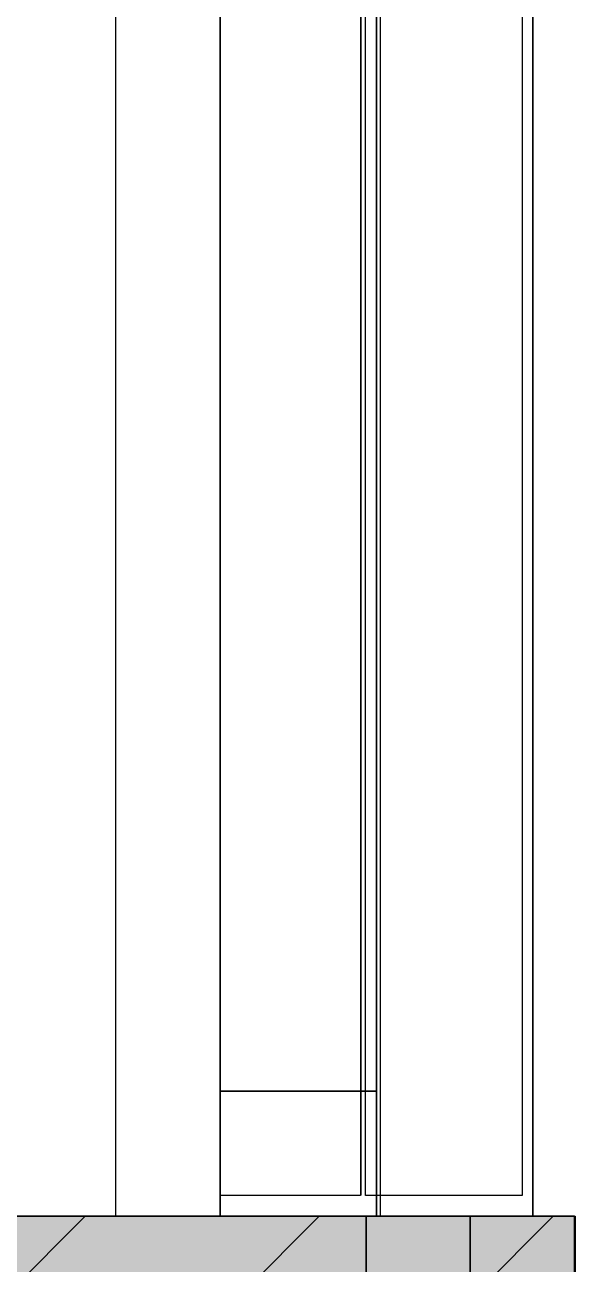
# Model space of a CAD drawing. Header units: millimetres. Extents: x -1379 to 1385823, y -4884429 to 548763.
# Drawn here: x 518746 to 519010, y -2335173 to -2334579 of the extents above; entities that cross this region are included whole.
import ezdxf

# ---------------------------------------------------------------- set-up
doc = ezdxf.new("R2010")
doc.units = ezdxf.units.MM
doc.set_wipeout_variables(frame=1)
for name, color, linetype in [('000 - CONCRETE_COL_HATCH_', 7, 'Continuous'), ('000 - EXISTING_PRECAST_CUT_COLOR_3', 7, 'Continuous'), ('010 - ASPG_EXTR_MAIN_COLOR_251', 7, 'Continuous'), ('010 - ASPG_EXTR_WIPEOUT_', 7, 'Continuous'), ('010 - ASPG_FRAMING_SUB_COLOR_251', 7, 'Continuous'), ('010 - ASPG_FRAMING_WIPEOUT_', 7, 'Continuous')]:
    doc.layers.add(name, color=color, linetype=linetype)
doc.layers.add('000 - CONCRETE_EX_LOUVERS_DEF_SUB', color=7, linetype='Continuous', plot=False)
doc.layers.add('A-GLAZ-CURT', color=7, linetype='Continuous', lineweight=35)
doc.layers.add('WALL-E', color=7, linetype='Continuous', lineweight=50)

# ---------------------------------------------------------------- blocks, each defined once
blk = doc.blocks.new('*U1696')
at = {"color": 7}
blk.add_wipeout([(0, 0), (1147.5, 0), (1147.5, 67.3), (0, 67.3)], dxfattribs=at).dxf.layer = '010 - ASPG_FRAMING_WIPEOUT_'
blk.add_wipeout([(4590, 67.8), (4590, 144.8), (0, 144.8), (0, 67.8)], dxfattribs=at).dxf.layer = '010 - ASPG_EXTR_WIPEOUT_'
at = {"layer": '010 - ASPG_EXTR_MAIN_COLOR_251', "color": 7}
blk.add_lwpolyline([(4590, 69.8), (4590, 144.8), (0, 144.8), (0, 69.8)], close=True, dxfattribs=at)
at = {"layer": '010 - ASPG_FRAMING_SUB_COLOR_251', "color": 7}
blk.add_lwpolyline([(0, 0), (1147.5, 0), (1147.5, 67.3), (0, 67.3)], close=True, dxfattribs=at)
blk = doc.blocks.new('DPA_Curved type A 1 - Curved Type A-5844855-IV01 - ELEVATION 3')
at = {"layer": 'A-GLAZ-CURT', "color": 7}
for p, q in [((297019.63, 109825), (297169.63, 109825)), ((297169.63, 109825), (297219.63, 109825)), ((297219.63, 109825), (297214.8, 109825)), ((297219.63, 106775), (297219.63, 109825))]:
    blk.add_line(p, q, dxfattribs=at)
blk = doc.blocks.new('DPA_Curved type C_Left 1 - Curved Type C_Left-5844856-IV01 - ELEVATION 3')
at = {"layer": 'A-GLAZ-CURT', "color": 7}
for p, q in [((297019.63, 109825), (297169.63, 109825)), ((297169.63, 109825), (297019.63, 109825)), ((297169.63, 109825), (297219.63, 109825)), ((297219.63, 109825), (297169.63, 109825)), ((297219.63, 109825), (297219.63, 109825)), ((297219.63, 109825), (297219.63, 109825)), ((297219.63, 109825), (297219.63, 106775)), ((297219.63, 106775), (297219.63, 109825)), ((297219.63, 106775), (297219.63, 109825))]:
    blk.add_line(p, q, dxfattribs=at)
blk = doc.blocks.new('DPA_Curved type B 1 - Curved Type B-5844854-IV01 - ELEVATION 3')
at = {"layer": 'A-GLAZ-CURT', "color": 7}
for p, q in [((297019.63, 109825), (297169.63, 109825)), ((297169.63, 109825), (297019.63, 109825)), ((297169.63, 109825), (297219.63, 109825)), ((297219.63, 109825), (297169.63, 109825)), ((297219.63, 109825), (297219.63, 109825)), ((297219.63, 109825), (297219.63, 109825)), ((297219.63, 106775), (297219.63, 109825)), ((297219.63, 106775), (297219.63, 109825)), ((297219.63, 106775), (297219.63, 109825))]:
    blk.add_line(p, q, dxfattribs=at)
blk = doc.blocks.new('DPA_Curved type A 1 - Curved Type A-V145-IV01 - ELEVATION 3')
at = {"layer": 'A-GLAZ-CURT', "color": 7}
for p, q in [((297169.63, 109825), (297019.63, 109825)), ((297019.63, 109825), (297169.63, 109825)), ((297169.63, 109825), (297219.63, 109825)), ((297219.63, 109825), (297169.63, 109825)), ((297219.63, 109825), (297219.63, 109825)), ((297219.63, 106775), (297219.63, 109825)), ((297219.63, 106775), (297219.63, 109825))]:
    blk.add_line(p, q, dxfattribs=at)
blk = doc.blocks.new('DPA_Curved type B 1 - Curved Type B-5847192-IV01 - ELEVATION 3')
at = {"layer": 'A-GLAZ-CURT', "color": 7}
for p, q in [((297019.63, 109825), (297169.63, 109825)), ((297169.63, 109825), (297019.63, 109825)), ((297156.61, 109825), (297206.07, 109825)), ((297206.07, 109825), (297156.61, 109825)), ((297219.63, 109825), (297156.82, 109825)), ((297156.82, 109825), (297219.63, 109825)), ((297169.63, 109825), (297219.63, 109825)), ((297219.63, 109825), (297169.63, 109825)), ((297169.63, 106775), (297169.63, 109825)), ((297169.63, 106775), (297169.63, 109825)), ((297219.63, 106775), (297219.63, 109825)), ((297219.63, 106775), (297219.63, 109825))]:
    blk.add_line(p, q, dxfattribs=at)
blk = doc.blocks.new('DPA_Curved type A 1 - Curved Type A-5848723-IV01 - ELEVATION 3')
at = {"layer": 'A-GLAZ-CURT', "color": 7}
for p, q in [((297169.63, 109825), (295719.63, 109825)), ((295769.63, 109825), (297119.63, 109825)), ((297119.63, 109825), (297169.63, 109825)), ((297119.63, 109825), (297119.63, 106775)), ((297119.63, 109825), (297119.63, 106775)), ((297169.63, 109825), (297169.63, 106775)), ((297169.63, 109825), (297169.63, 106775))]:
    blk.add_line(p, q, dxfattribs=at)
blk = doc.blocks.new('DPA_CP_Entrance Louver Grill Vertical Z - Louver Grill Vertical Z-4595767-IV01 - ELEVATION 3')
at = {"layer": '000 - CONCRETE_EX_LOUVERS_DEF_SUB', "color": 7}
for p, q in [((296999.63, 109825), (296999.63, 114425)), ((296999.63, 109825), (296999.63, 114425)), ((296999.63, 109825), (296999.63, 114425)), ((296999.63, 109825), (296999.63, 114425)), ((297049.63, 114425), (297049.63, 109825)), ((297049.63, 109825), (297049.63, 114425)), ((297049.63, 114425), (297049.63, 109825)), ((297049.63, 109825), (297049.63, 114425)), ((297124.63, 114425), (297124.63, 109825)), ((297124.63, 109825), (297124.63, 114425)), ((297124.63, 114425), (297124.63, 109825)), ((297124.63, 109825), (297124.63, 114425)), ((297199.63, 114425), (297199.63, 109825)), ((297199.63, 114425), (297199.63, 109825)), ((297199.63, 109825), (297199.63, 114425)), ((297199.63, 109825), (297199.63, 114425)), ((297049.63, 109825), (297049.63, 109885)), ((297049.63, 109885), (297124.63, 109885)), ((297124.63, 109885), (297049.63, 109885)), ((297049.63, 109885), (297049.63, 109825)), ((297124.63, 109885), (297124.63, 109825)), ((297124.63, 109825), (297124.63, 109885)), ((297049.63, 109825), (296999.63, 109825)), ((296999.63, 109825), (297049.63, 109825)), ((297049.63, 109825), (296999.63, 109825)), ((296999.63, 109825), (297049.63, 109825)), ((297124.63, 109825), (297049.63, 109825)), ((297049.63, 109825), (297124.63, 109825)), ((297124.63, 109825), (297126.63, 109825)), ((297199.63, 109825), (297124.63, 109825)), ((297124.63, 109825), (297199.63, 109825)), ((297126.63, 109825), (297124.63, 109825)), ((297126.63, 109825), (297199.63, 109825)), ((297199.63, 109825), (297126.63, 109825))]:
    blk.add_line(p, q, dxfattribs=at)
blk = doc.blocks.new('GM_Louver Grill Vertical Z1 - Z Profile-4595833-IV01 - ELEVATION 3')
at = {"layer": '000 - CONCRETE_EX_LOUVERS_DEF_SUB', "color": 7, "lineweight": 9}
for p, q in [((297124.63, 114425), (297124.63, 109825)), ((297124.63, 109825), (297124.63, 114425)), ((297199.63, 109825), (297199.63, 114425)), ((297199.63, 109825), (297199.63, 114425)), ((297199.63, 109825), (297199.63, 114425)), ((297124.63, 109825), (297126.63, 109825)), ((297197.63, 109825), (297124.63, 109825)), ((297126.63, 109825), (297199.63, 109825)), ((297199.63, 109825), (297197.63, 109825))]:
    blk.add_line(p, q, dxfattribs=at)
blk = doc.blocks.new('DPA_CP_Entrance Louver Grill Vertical Z - Louver Grill Vertical Z-5240929-IV01 - ELEVATION 3')
at = {"layer": '000 - CONCRETE_EX_LOUVERS_DEF_SUB', "color": 7}
for p, q in [((296999.63, 109825), (296999.63, 114425)), ((296999.63, 109825), (296999.63, 114425)), ((296999.63, 109825), (296999.63, 114425)), ((296999.63, 109825), (296999.63, 114425)), ((297049.63, 114425), (297049.63, 109825)), ((297049.63, 109825), (297049.63, 114425)), ((297049.63, 114425), (297049.63, 109825)), ((297049.63, 109825), (297049.63, 114425)), ((297124.63, 114425), (297124.63, 109825)), ((297124.63, 109825), (297124.63, 114425)), ((297124.63, 114425), (297124.63, 109825)), ((297124.63, 109825), (297124.63, 114425)), ((297126.63, 109825), (297126.63, 114425)), ((297126.63, 109825), (297126.63, 114425)), ((297199.63, 114425), (297199.63, 109825)), ((297199.63, 114425), (297199.63, 109825)), ((297199.63, 109825), (297199.63, 114425)), ((297199.63, 109825), (297199.63, 114425)), ((297049.63, 109825), (297049.63, 109885)), ((297049.63, 109885), (297124.63, 109885)), ((297124.63, 109885), (297049.63, 109885)), ((297049.63, 109885), (297049.63, 109825)), ((297124.63, 109885), (297124.63, 109825)), ((297124.63, 109825), (297124.63, 109885)), ((297049.63, 109825), (296999.63, 109825)), ((296999.63, 109825), (297049.63, 109825)), ((297049.63, 109825), (296999.63, 109825)), ((296999.63, 109825), (297049.63, 109825)), ((297124.63, 109825), (297049.63, 109825)), ((297049.63, 109825), (297124.63, 109825)), ((297124.63, 109825), (297126.63, 109825)), ((297199.63, 109825), (297124.63, 109825)), ((297124.63, 109825), (297199.63, 109825)), ((297126.63, 109825), (297124.63, 109825)), ((297126.63, 109825), (297199.63, 109825)), ((297199.63, 109825), (297126.63, 109825))]:
    blk.add_line(p, q, dxfattribs=at)
blk = doc.blocks.new('DPA_CP_Entrance Louver Grill Vertical Z - Louver Grill Vertical Z-V129-IV01 - ELEVATION 3')
at = {"layer": '000 - CONCRETE_EX_LOUVERS_DEF_SUB', "color": 7}
for p, q in [((296999.63, 109825), (296999.63, 114425)), ((296999.63, 109825), (296999.63, 114425)), ((297049.63, 114425), (297049.63, 109825)), ((297049.63, 109825), (297049.63, 114425)), ((297124.63, 114425), (297124.63, 109825)), ((297124.63, 109825), (297124.63, 114425)), ((297199.63, 109825), (297199.63, 114425)), ((297199.63, 109825), (297199.63, 114425)), ((297124.63, 109885), (297049.63, 109885)), ((297049.63, 109885), (297049.63, 109825)), ((297124.63, 109825), (297124.63, 109885)), ((297049.63, 109825), (296999.63, 109825)), ((296999.63, 109825), (297049.63, 109825)), ((297049.63, 109825), (297124.63, 109825)), ((297124.63, 109825), (297199.63, 109825)), ((297126.63, 109825), (297124.63, 109825)), ((297199.63, 109825), (297126.63, 109825))]:
    blk.add_line(p, q, dxfattribs=at)
blk = doc.blocks.new('GM_Louver Grill Vertical Z1 - Z Profile-V130-IV01 - ELEVATION 3')
at = {"layer": '000 - CONCRETE_EX_LOUVERS_DEF_SUB', "color": 7, "lineweight": 9}
for p, q in [((297124.63, 114425), (297124.63, 109825)), ((297124.63, 109825), (297124.63, 114425)), ((297199.63, 109825), (297199.63, 114425)), ((297124.63, 109825), (297126.63, 109825)), ((297186.83, 109825), (297124.63, 109825)), ((297126.63, 109825), (297183.1, 109825))]:
    blk.add_line(p, q, dxfattribs=at)
blk = doc.blocks.new('C-1-IV01_REV00_20260614-165348_ELEVATION_3_EX')
at = {"layer": 'WALL-E', "color": 7, "lineweight": 9}
for p, q in [((16445, 109925), (16445, 109825)), ((16445, 109825), (16195, 109825)), ((16445, 109825), (16195, 109825))]:
    blk.add_line(p, q, dxfattribs=at)
at = {"layer": '000 - CONCRETE_EX_LOUVERS_DEF_SUB', "color": 7}
for name in ['DPA_CP_Entrance Louver Grill Vertical Z - Louver Grill Vertical Z-4595767-IV01 - ELEVATION 3', 'DPA_CP_Entrance Louver Grill Vertical Z - Louver Grill Vertical Z-5240929-IV01 - ELEVATION 3', 'DPA_CP_Entrance Louver Grill Vertical Z - Louver Grill Vertical Z-4595767-IV01 - ELEVATION 3', 'DPA_CP_Entrance Louver Grill Vertical Z - Louver Grill Vertical Z-4595767-IV01 - ELEVATION 3', 'DPA_CP_Entrance Louver Grill Vertical Z - Louver Grill Vertical Z-4595767-IV01 - ELEVATION 3', 'DPA_CP_Entrance Louver Grill Vertical Z - Louver Grill Vertical Z-4595767-IV01 - ELEVATION 3', 'DPA_CP_Entrance Louver Grill Vertical Z - Louver Grill Vertical Z-V129-IV01 - ELEVATION 3', 'GM_Louver Grill Vertical Z1 - Z Profile-4595833-IV01 - ELEVATION 3', 'GM_Louver Grill Vertical Z1 - Z Profile-4595833-IV01 - ELEVATION 3', 'GM_Louver Grill Vertical Z1 - Z Profile-4595833-IV01 - ELEVATION 3', 'GM_Louver Grill Vertical Z1 - Z Profile-4595833-IV01 - ELEVATION 3', 'GM_Louver Grill Vertical Z1 - Z Profile-4595833-IV01 - ELEVATION 3', 'GM_Louver Grill Vertical Z1 - Z Profile-4595833-IV01 - ELEVATION 3', 'GM_Louver Grill Vertical Z1 - Z Profile-4595833-IV01 - ELEVATION 3', 'GM_Louver Grill Vertical Z1 - Z Profile-4595833-IV01 - ELEVATION 3', 'GM_Louver Grill Vertical Z1 - Z Profile-4595833-IV01 - ELEVATION 3', 'GM_Louver Grill Vertical Z1 - Z Profile-4595833-IV01 - ELEVATION 3', 'GM_Louver Grill Vertical Z1 - Z Profile-4595833-IV01 - ELEVATION 3', 'GM_Louver Grill Vertical Z1 - Z Profile-4595833-IV01 - ELEVATION 3', 'GM_Louver Grill Vertical Z1 - Z Profile-4595833-IV01 - ELEVATION 3', 'GM_Louver Grill Vertical Z1 - Z Profile-4595833-IV01 - ELEVATION 3', 'GM_Louver Grill Vertical Z1 - Z Profile-4595833-IV01 - ELEVATION 3', 'GM_Louver Grill Vertical Z1 - Z Profile-4595833-IV01 - ELEVATION 3', 'GM_Louver Grill Vertical Z1 - Z Profile-4595833-IV01 - ELEVATION 3', 'GM_Louver Grill Vertical Z1 - Z Profile-4595833-IV01 - ELEVATION 3', 'GM_Louver Grill Vertical Z1 - Z Profile-4595833-IV01 - ELEVATION 3', 'GM_Louver Grill Vertical Z1 - Z Profile-4595833-IV01 - ELEVATION 3', 'GM_Louver Grill Vertical Z1 - Z Profile-4595833-IV01 - ELEVATION 3', 'GM_Louver Grill Vertical Z1 - Z Profile-4595833-IV01 - ELEVATION 3', 'GM_Louver Grill Vertical Z1 - Z Profile-4595833-IV01 - ELEVATION 3', 'GM_Louver Grill Vertical Z1 - Z Profile-4595833-IV01 - ELEVATION 3', 'GM_Louver Grill Vertical Z1 - Z Profile-4595833-IV01 - ELEVATION 3', 'GM_Louver Grill Vertical Z1 - Z Profile-4595833-IV01 - ELEVATION 3', 'GM_Louver Grill Vertical Z1 - Z Profile-4595833-IV01 - ELEVATION 3', 'GM_Louver Grill Vertical Z1 - Z Profile-4595833-IV01 - ELEVATION 3', 'GM_Louver Grill Vertical Z1 - Z Profile-4595833-IV01 - ELEVATION 3', 'GM_Louver Grill Vertical Z1 - Z Profile-4595833-IV01 - ELEVATION 3', 'GM_Louver Grill Vertical Z1 - Z Profile-4595833-IV01 - ELEVATION 3', 'GM_Louver Grill Vertical Z1 - Z Profile-4595833-IV01 - ELEVATION 3', 'GM_Louver Grill Vertical Z1 - Z Profile-4595833-IV01 - ELEVATION 3', 'GM_Louver Grill Vertical Z1 - Z Profile-4595833-IV01 - ELEVATION 3', 'GM_Louver Grill Vertical Z1 - Z Profile-4595833-IV01 - ELEVATION 3', 'GM_Louver Grill Vertical Z1 - Z Profile-4595833-IV01 - ELEVATION 3', 'GM_Louver Grill Vertical Z1 - Z Profile-4595833-IV01 - ELEVATION 3', 'GM_Louver Grill Vertical Z1 - Z Profile-4595833-IV01 - ELEVATION 3', 'GM_Louver Grill Vertical Z1 - Z Profile-4595833-IV01 - ELEVATION 3', 'GM_Louver Grill Vertical Z1 - Z Profile-4595833-IV01 - ELEVATION 3', 'GM_Louver Grill Vertical Z1 - Z Profile-4595833-IV01 - ELEVATION 3', 'GM_Louver Grill Vertical Z1 - Z Profile-4595833-IV01 - ELEVATION 3', 'GM_Louver Grill Vertical Z1 - Z Profile-4595833-IV01 - ELEVATION 3', 'GM_Louver Grill Vertical Z1 - Z Profile-4595833-IV01 - ELEVATION 3', 'GM_Louver Grill Vertical Z1 - Z Profile-4595833-IV01 - ELEVATION 3', 'GM_Louver Grill Vertical Z1 - Z Profile-4595833-IV01 - ELEVATION 3', 'GM_Louver Grill Vertical Z1 - Z Profile-4595833-IV01 - ELEVATION 3', 'GM_Louver Grill Vertical Z1 - Z Profile-4595833-IV01 - ELEVATION 3', 'GM_Louver Grill Vertical Z1 - Z Profile-4595833-IV01 - ELEVATION 3', 'GM_Louver Grill Vertical Z1 - Z Profile-4595833-IV01 - ELEVATION 3', 'GM_Louver Grill Vertical Z1 - Z Profile-4595833-IV01 - ELEVATION 3', 'GM_Louver Grill Vertical Z1 - Z Profile-4595833-IV01 - ELEVATION 3', 'GM_Louver Grill Vertical Z1 - Z Profile-4595833-IV01 - ELEVATION 3', 'GM_Louver Grill Vertical Z1 - Z Profile-4595833-IV01 - ELEVATION 3', 'GM_Louver Grill Vertical Z1 - Z Profile-4595833-IV01 - ELEVATION 3', 'GM_Louver Grill Vertical Z1 - Z Profile-4595833-IV01 - ELEVATION 3', 'GM_Louver Grill Vertical Z1 - Z Profile-4595833-IV01 - ELEVATION 3', 'GM_Louver Grill Vertical Z1 - Z Profile-4595833-IV01 - ELEVATION 3', 'GM_Louver Grill Vertical Z1 - Z Profile-4595833-IV01 - ELEVATION 3', 'GM_Louver Grill Vertical Z1 - Z Profile-4595833-IV01 - ELEVATION 3', 'GM_Louver Grill Vertical Z1 - Z Profile-4595833-IV01 - ELEVATION 3', 'GM_Louver Grill Vertical Z1 - Z Profile-4595833-IV01 - ELEVATION 3', 'GM_Louver Grill Vertical Z1 - Z Profile-4595833-IV01 - ELEVATION 3', 'GM_Louver Grill Vertical Z1 - Z Profile-4595833-IV01 - ELEVATION 3', 'GM_Louver Grill Vertical Z1 - Z Profile-4595833-IV01 - ELEVATION 3', 'GM_Louver Grill Vertical Z1 - Z Profile-4595833-IV01 - ELEVATION 3', 'GM_Louver Grill Vertical Z1 - Z Profile-4595833-IV01 - ELEVATION 3', 'GM_Louver Grill Vertical Z1 - Z Profile-4595833-IV01 - ELEVATION 3', 'GM_Louver Grill Vertical Z1 - Z Profile-4595833-IV01 - ELEVATION 3', 'GM_Louver Grill Vertical Z1 - Z Profile-4595833-IV01 - ELEVATION 3', 'GM_Louver Grill Vertical Z1 - Z Profile-4595833-IV01 - ELEVATION 3', 'GM_Louver Grill Vertical Z1 - Z Profile-4595833-IV01 - ELEVATION 3', 'GM_Louver Grill Vertical Z1 - Z Profile-4595833-IV01 - ELEVATION 3', 'GM_Louver Grill Vertical Z1 - Z Profile-4595833-IV01 - ELEVATION 3', 'GM_Louver Grill Vertical Z1 - Z Profile-4595833-IV01 - ELEVATION 3', 'GM_Louver Grill Vertical Z1 - Z Profile-4595833-IV01 - ELEVATION 3', 'GM_Louver Grill Vertical Z1 - Z Profile-4595833-IV01 - ELEVATION 3', 'GM_Louver Grill Vertical Z1 - Z Profile-4595833-IV01 - ELEVATION 3', 'GM_Louver Grill Vertical Z1 - Z Profile-4595833-IV01 - ELEVATION 3', 'GM_Louver Grill Vertical Z1 - Z Profile-4595833-IV01 - ELEVATION 3', 'GM_Louver Grill Vertical Z1 - Z Profile-4595833-IV01 - ELEVATION 3', 'GM_Louver Grill Vertical Z1 - Z Profile-4595833-IV01 - ELEVATION 3', 'GM_Louver Grill Vertical Z1 - Z Profile-4595833-IV01 - ELEVATION 3', 'GM_Louver Grill Vertical Z1 - Z Profile-4595833-IV01 - ELEVATION 3', 'GM_Louver Grill Vertical Z1 - Z Profile-4595833-IV01 - ELEVATION 3', 'GM_Louver Grill Vertical Z1 - Z Profile-4595833-IV01 - ELEVATION 3', 'GM_Louver Grill Vertical Z1 - Z Profile-4595833-IV01 - ELEVATION 3', 'GM_Louver Grill Vertical Z1 - Z Profile-4595833-IV01 - ELEVATION 3', 'GM_Louver Grill Vertical Z1 - Z Profile-4595833-IV01 - ELEVATION 3', 'GM_Louver Grill Vertical Z1 - Z Profile-4595833-IV01 - ELEVATION 3', 'GM_Louver Grill Vertical Z1 - Z Profile-4595833-IV01 - ELEVATION 3', 'GM_Louver Grill Vertical Z1 - Z Profile-4595833-IV01 - ELEVATION 3', 'GM_Louver Grill Vertical Z1 - Z Profile-V130-IV01 - ELEVATION 3', 'GM_Louver Grill Vertical Z1 - Z Profile-4595833-IV01 - ELEVATION 3', 'GM_Louver Grill Vertical Z1 - Z Profile-4595833-IV01 - ELEVATION 3', 'GM_Louver Grill Vertical Z1 - Z Profile-4595833-IV01 - ELEVATION 3', 'GM_Louver Grill Vertical Z1 - Z Profile-4595833-IV01 - ELEVATION 3', 'GM_Louver Grill Vertical Z1 - Z Profile-4595833-IV01 - ELEVATION 3', 'GM_Louver Grill Vertical Z1 - Z Profile-4595833-IV01 - ELEVATION 3', 'GM_Louver Grill Vertical Z1 - Z Profile-4595833-IV01 - ELEVATION 3']:
    blk.add_blockref(name, (-280554.63, 0), dxfattribs=at)
at = {"layer": 'A-GLAZ-CURT', "color": 7}
for name in ['DPA_Curved type A 1 - Curved Type A-5848723-IV01 - ELEVATION 3', 'DPA_Curved type A 1 - Curved Type A-5844855-IV01 - ELEVATION 3', 'DPA_Curved type C_Left 1 - Curved Type C_Left-5844856-IV01 - ELEVATION 3', 'DPA_Curved type B 1 - Curved Type B-5844854-IV01 - ELEVATION 3', 'DPA_Curved type A 1 - Curved Type A-V145-IV01 - ELEVATION 3', 'DPA_Curved type C_Left 1 - Curved Type C_Left-5844856-IV01 - ELEVATION 3', 'DPA_Curved type B 1 - Curved Type B-5844854-IV01 - ELEVATION 3', 'DPA_Curved type B 1 - Curved Type B-5847192-IV01 - ELEVATION 3', 'DPA_Curved type A 1 - Curved Type A-V145-IV01 - ELEVATION 3']:
    blk.add_blockref(name, (-280554.63, 0), dxfattribs=at)
blk = doc.blocks.new('C-1-IV01_REV00-1_20260614-180316_ELEVAIOTN_3_PRECAST')
at = {"layer": '000 - CONCRETE_COL_HATCH_'}
h = blk.add_hatch(dxfattribs=at)
h.set_pattern_fill('AR-CONC', scale=0.05)
h.set_pattern_definition([(50, (0, 0), (227.73084, -19.92386), [23.8125, -261.9375]), (355, (0, 0), (-44.0543, 238.82106), [19.05, -209.55073]), (100.45144, (18.98, -1.66), (183.67656, 218.8972), [20.2375, -222.6128]), (46.1842, (2e-15, 63.5), (338.8488, -52.5529), [35.7188, -392.9062]), (96.63556, (28.24, 59.12), (296.7552, 309.2827), [30.3563, -333.9195]), (351.18415, (2e-15, 63.5), (296.7552, 309.2827), [28.575, -314.3247]), (21, (31.75, 47.63), (189.518, -127.8315), [23.8125, -261.9375]), (326, (31.75, 47.63), (77.25254, 230.23496), [19.05, -209.55]), (71.45144, (47.54, 36.97), (266.77052, 102.40346), [20.2375, -222.6124]), (37.5, (0, 0), (3.860754, 105.6938), [0, -207.01, 0, -212.725, 0, -210.34375]), (7.5, (0, 0), (83.52458, 125.22572), [0, -121.285, 0, -202.2475, 0, -80.16875]), (327.5, (-70.8, 3e-15), (169.488244, -7.16093), [0, -79.375, 0, -247.65, 0, -328.6125]), (317.5, (-102.55, 4e-15), (185.16148, 31.78311), [0, -103.1875, 0, -164.465, 0, -233.3625])])
h.paths.add_polyline_path([(16665.32, 103676.14), (215, 103676.14), (215, 109825), (16665.32, 109825)])
h = blk.add_hatch(dxfattribs=at)
h.set_pattern_fill('ANSI31')
h.set_pattern_definition([(45, (0, 0), (-56.1266, 56.1266), [])])
h.paths.add_polyline_path([(16665.32, 103676.14), (215, 103676.14), (215, 109825), (16665.32, 109825)])
at = {"layer": '000 - EXISTING_PRECAST_CUT_COLOR_3', "color": 7}
blk.add_lwpolyline([(16665.32, 103676.14), (215, 103676.14), (215, 109825), (16665.32, 109825)], close=True, dxfattribs=at)

msp = doc.modelspace()

# ---------------------------------------------------------------- block references
at = {"color": 7, "yscale": -1, "rotation": 90}
msp.add_blockref('*U1696', (518839.77, -2335140.36), dxfattribs=at)
at = {"color": 7}
msp.add_blockref('C-1-IV01_REV00-1_20260614-180316_ELEVAIOTN_3_PRECAST', (502344.77, -2444975.37), dxfattribs=at)

# ---------------------------------------------------------------- next in the draw order: block references
msp.add_blockref('C-1-IV01_REV00_20260614-165348_ELEVATION_3_EX', (502344.77, -2444975.37), dxfattribs=at)

doc.saveas('drawing.dxf')
